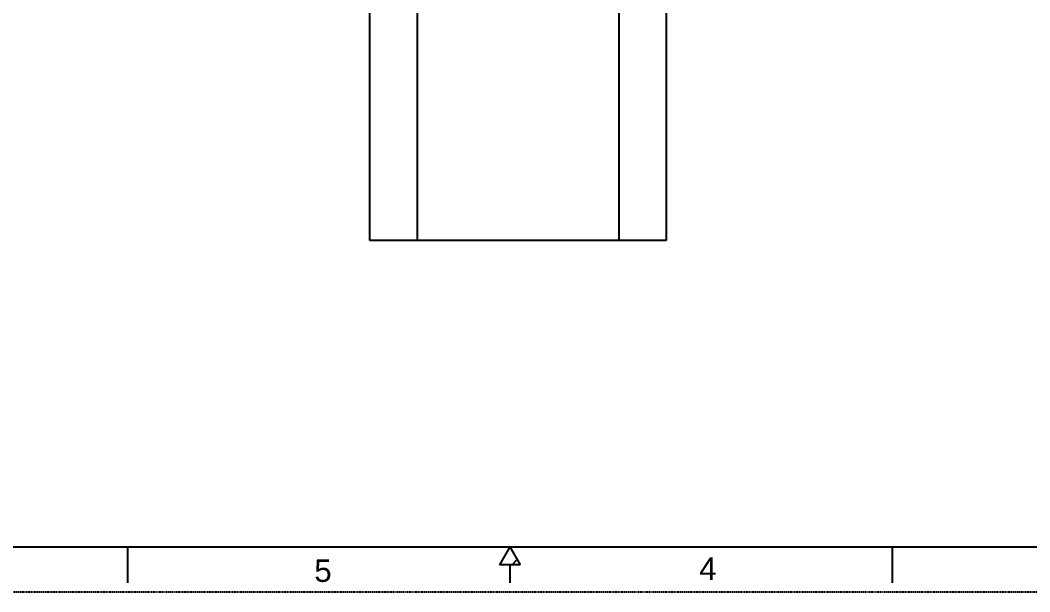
# Model space of a CAD drawing. Header units: millimetres. Extents: x -784753 to 2894, y -738 to 77802.
# Drawn here: x 1868.7 to 2059.5, y 1582.8 to 1691 of the extents above; entities that cross this region are included whole.
import ezdxf
from ezdxf.enums import TextEntityAlignment as Align

# ---------------------------------------------------------------- set-up
doc = ezdxf.new("R2010")
doc.units = ezdxf.units.MM
doc.linetypes.add('HIDDEN2', pattern=[0.1875, 0.125, -0.0625])
doc.linetypes.add('phl_center', pattern=[0.75, 0.4, -0.35])
doc.layers.add('2', color=251, linetype='Continuous', plot=False)
doc.layers.add('DEFAULT', color=7, linetype='Continuous')
doc.layers.add('projection', color=7, linetype='Continuous')
doc.styles.add('ARIAL_TTF', font='arial.ttf')

# ---------------------------------------------------------------- blocks, each defined once
blk = doc.blocks.new('kh56_askelmoottori_left')
for p, q in [((184.25, 0), (184.25, 56)), ((184.25, 56), (238.25, 56)), ((189.25, 0), (189.25, 56)), ((238.25, 56), (238.25, 0)), ((184.25, 51.57), (184.25, 53.82)), ((189.25, 53.82), (189.25, 49.32)), ((184.25, 47.1), (182.65, 47.1)), ((182.65, 47.1), (182.65, 9)), ((184.25, 28), (184.25, 47.1)), ((189.25, 47.1), (238.25, 47.1)), ((184.25, 24.82), (184.25, 43.88)), ((184.25, 43.88), (184.25, 42.28)), ((184.25, 28), (184.25, 38.41)), ((163.65, 28), (163.65, 31.18)), ((163.65, 31.18), (182.65, 31.18)), ((163.65, 28), (163.65, 24.82)), ((163.65, 24.82), (182.65, 24.82)), ((182.65, 9), (184.25, 9)), ((189.25, 9), (238.25, 9)), ((184.25, 4.43), (184.25, 6.68)), ((189.25, 6.68), (189.25, 2.18)), ((238.25, 0), (184.25, 0)), ((184.25, 0), (189.25, 0))]:
    blk.add_line(p, q)
at = {"linetype": 'phl_center'}
for p, q in [((184.25, 53.82), (189.25, 53.82)), ((189.25, 49.32), (184.25, 49.32)), ((184.25, 6.68), (189.25, 6.68)), ((189.25, 2.18), (184.25, 2.18))]:
    blk.add_line(p, q, dxfattribs=at)
blk = doc.blocks.new('ASSEMBLY-ALAPUOLI-C')
at = {"layer": '2', "rotation": 270}
blk.add_blockref('kh56_askelmoottori_left', (1346.53, -44.65), dxfattribs=at)
blk = doc.blocks.new('*X387')
at = {"layer": 'DEFAULT', "color": 7, "linetype": 'Continuous'}
blk.add_line((17.025, 0.3), (17.082, 0.359), dxfattribs=at)
blk = doc.blocks.new('SHEET-D')
at = {"layer": 'DEFAULT', "color": 7, "linetype": 'Continuous'}
for p, q in [((2333.05, -408.66), (2877.11, -408.66)), ((2532.82, -408.66), (2532.82, -415.46)), ((2605.08, -408.66), (2603.11, -412.06)), ((2605.08, -408.66), (2607.04, -412.06)), ((2677.34, -408.66), (2677.34, -415.46)), ((2607.04, -412.06), (2603.11, -412.06)), ((2605.08, -412.06), (2605.08, -415.46))]:
    blk.add_line(p, q, dxfattribs=at)
at = {"layer": 'DEFAULT', "color": 7, "linetype": 'HIDDEN2'}
blk.add_line((2316.04, -417.16), (2894.11, -417.16), dxfattribs=at)
at = {"color": 0, "xscale": 17.00193276708238, "yscale": 17.00193276708238, "zscale": 17.00193276708238}
blk.add_blockref('*X387', (2316.04, -417.16), dxfattribs=at).dxf.unprotected_set("ltscale", 0)
at = {"layer": 'DEFAULT', "color": 7, "linetype": 'Continuous', "style": 'ARIAL_TTF'}
for s, p in [('5', (2568.12, -411.03)), ('4', (2640.85, -410.65))]:
    blk.add_text(s, height=4.25, dxfattribs=at).set_placement(p, align=Align.TOP_LEFT)

msp = doc.modelspace()

# ---------------------------------------------------------------- block references
at = {"lineweight": 0}
msp.add_blockref('ASSEMBLY-ALAPUOLI-C', (588.25, 1932.204), dxfattribs=at)
at = {"layer": 'projection', "lineweight": 0}
msp.add_blockref('SHEET-D', (-643.809, 2000), dxfattribs=at)

doc.saveas('drawing.dxf')
